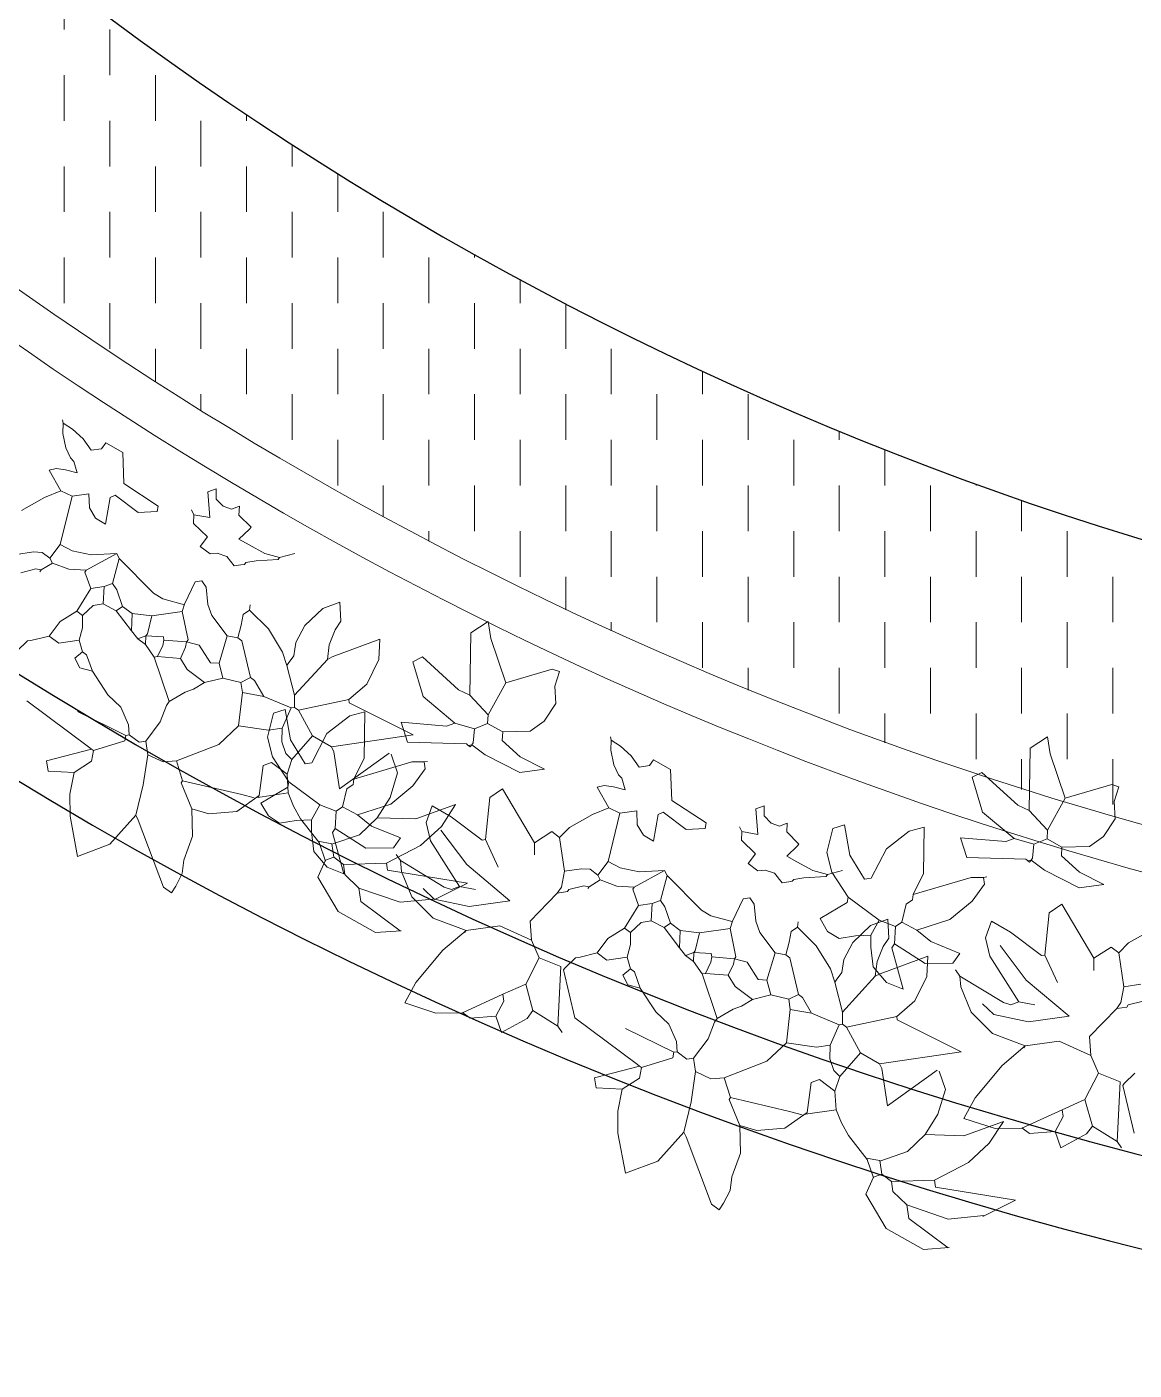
# Model space of a CAD drawing. Header units: millimetres. Extents: x 2667 to 2848, y -1 to 1765.
# Drawn here: x 2718.139 to 2719.353, y 1695.558 to 1697.031 of the extents above; entities that cross this region are included whole.
import ezdxf

# ---------------------------------------------------------------- set-up
doc = ezdxf.new("R2010")
doc.units = ezdxf.units.MM
for name, color, linetype, lineweight in [('ACQUA', 151, 'Continuous', 20), ('VERDE_giardino', 74, 'Continuous', 9), ('VETRATE', 171, 'Continuous', 9)]:
    doc.layers.add(name, color=color, linetype=linetype, lineweight=lineweight)
doc.layers.add('PROIEZIONI', color=145, linetype='Continuous')

msp = doc.modelspace()

# ---------------------------------------------------------------- hatches: boundary and pattern name
at = {"layer": 'ACQUA'}
h = msp.add_hatch(dxfattribs=at)
h.set_pattern_fill('DASH', color=256, scale=0.4, angle=90, style=0)
h.set_pattern_definition([(90, (2925.52994, 1814.877885), (-0.05, 0.05), [0.05, -0.05])])
h.paths.add_polyline_path([(2716.4724, 1700.5077), (2716.7749, 1700.5077, -0.174446), (2717.9341, 1702.729), (2717.7308, 1702.9496, 0.17708)])
h.paths.add_polyline_path([(2716.4745, 1699.4916, 2.20923), (2720.441, 1704.0078), (2720.441, 1703.7078, -2.193796), (2716.7772, 1699.4916)])

# ---------------------------------------------------------------- linework, layer by layer
at = {"layer": 'PROIEZIONI'}
for radius, end in [(3.7, 90), (4.45, 308.0722), (4.35, 309.1114)]:
    msp.add_arc((2720.441, 1700.0078), radius, 132.6531, end, dxfattribs=at)
at = {"layer": 'VERDE_giardino'}
for p, q in [((2718.1788, 1696.5963), (2718.1783, 1696.6)), ((2718.1788, 1696.5963), (2718.1785, 1696.585)), ((2718.1893, 1696.5897), (2718.1788, 1696.5963)), ((2718.1785, 1696.585), (2718.1819, 1696.5692)), ((2718.2009, 1696.5792), (2718.1893, 1696.5897)), ((2718.2097, 1696.5666), (2718.2009, 1696.5792)), ((2718.1819, 1696.5692), (2718.1871, 1696.5583)), ((2718.2208, 1696.5683), (2718.2097, 1696.5666)), ((2718.2256, 1696.5746), (2718.2208, 1696.5683)), ((2718.2256, 1696.5746), (2718.2442, 1696.5641)), ((2718.2442, 1696.5641), (2718.2453, 1696.5301)), ((2718.1871, 1696.5583), (2718.1906, 1696.5544)), ((2718.1906, 1696.5544), (2718.1944, 1696.5417)), ((2718.1711, 1696.5466), (2718.1636, 1696.5448)), ((2718.1764, 1696.522), (2718.1636, 1696.5448)), ((2718.1816, 1696.5452), (2718.1711, 1696.5466)), ((2718.1944, 1696.5417), (2718.1816, 1696.5452)), ((2718.1764, 1696.522), (2718.1583, 1696.5148)), ((2718.1764, 1696.522), (2718.1886, 1696.5162)), ((2718.1886, 1696.5162), (2718.2072, 1696.5189)), ((2718.2072, 1696.5189), (2718.2076, 1696.5035)), ((2718.2453, 1696.5301), (2718.283, 1696.5053)), ((2718.3376, 1696.5209), (2718.3466, 1696.5241)), ((2718.3398, 1696.4928), (2718.3376, 1696.5209)), ((2718.3468, 1696.5131), (2718.3466, 1696.5241)), ((2718.1583, 1696.5148), (2718.1331, 1696.5005)), ((2718.1755, 1696.4631), (2718.1886, 1696.5162)), ((2718.2076, 1696.5035), (2718.2143, 1696.4921)), ((2718.2253, 1696.4855), (2718.2305, 1696.5147)), ((2718.2305, 1696.5147), (2718.2358, 1696.5174)), ((2718.2358, 1696.5174), (2718.2613, 1696.4984)), ((2718.282, 1696.4995), (2718.283, 1696.5053)), ((2718.3544, 1696.5051), (2718.3468, 1696.5131)), ((2718.3634, 1696.502), (2718.3544, 1696.5051)), ((2718.3722, 1696.5051), (2718.3634, 1696.502)), ((2718.3717, 1696.4955), (2718.3722, 1696.5051)), ((2718.2143, 1696.4921), (2718.2253, 1696.4855)), ((2718.2613, 1696.4984), (2718.282, 1696.4995)), ((2718.3197, 1696.5012), (2718.3223, 1696.4959)), ((2718.3218, 1696.4863), (2718.3223, 1696.4959)), ((2718.3223, 1696.4959), (2718.3398, 1696.4928)), ((2718.385, 1696.4823), (2718.3717, 1696.4955)), ((2718.3372, 1696.4715), (2718.3218, 1696.4863)), ((2718.3717, 1696.469), (2718.3834, 1696.4802)), ((2718.3834, 1696.4802), (2718.385, 1696.4823)), ((2718.1644, 1696.4482), (2718.1755, 1696.4631)), ((2718.1889, 1696.4563), (2718.1755, 1696.4631)), ((2718.3293, 1696.4609), (2718.3372, 1696.4715)), ((2718.34, 1696.453), (2718.3293, 1696.4609)), ((2718.3827, 1696.4627), (2718.3717, 1696.469)), ((2718.4, 1696.4533), (2718.3827, 1696.4627)), ((2718.1278, 1696.4524), (2718.1464, 1696.4551)), ((2718.1464, 1696.4551), (2718.1559, 1696.4546)), ((2718.1559, 1696.4546), (2718.1644, 1696.4482)), ((2718.1671, 1696.4429), (2718.1644, 1696.4482)), ((2718.2097, 1696.4517), (2718.1889, 1696.4563)), ((2718.2042, 1696.4351), (2718.2376, 1696.4532)), ((2718.2376, 1696.4532), (2718.2097, 1696.4517)), ((2718.2329, 1696.4203), (2718.2403, 1696.4479)), ((2718.2403, 1696.4479), (2718.2376, 1696.4532)), ((2718.2403, 1696.4479), (2718.278, 1696.4098)), ((2718.3478, 1696.4538), (2718.34, 1696.453)), ((2718.3582, 1696.4502), (2718.3478, 1696.4538)), ((2718.3665, 1696.4398), (2718.3582, 1696.4502)), ((2718.3792, 1696.4435), (2718.3904, 1696.4452)), ((2718.3904, 1696.4452), (2718.4148, 1696.4468)), ((2718.4163, 1696.449), (2718.4, 1696.4533)), ((2718.4148, 1696.4468), (2718.4163, 1696.449)), ((2718.4163, 1696.449), (2718.4328, 1696.4533)), ((2718.1326, 1696.4322), (2718.1491, 1696.4365)), ((2718.1491, 1696.4365), (2718.1549, 1696.4355)), ((2718.1533, 1696.4333), (2718.1549, 1696.4355)), ((2718.1549, 1696.4355), (2718.1671, 1696.4429)), ((2718.1671, 1696.4429), (2718.1851, 1696.4361)), ((2718.1851, 1696.4361), (2718.2042, 1696.4351)), ((2718.2026, 1696.433), (2718.2042, 1696.4351)), ((2718.2091, 1696.4149), (2718.2026, 1696.433)), ((2718.3739, 1696.4409), (2718.3665, 1696.4398)), ((2718.3739, 1696.4409), (2718.3776, 1696.4414)), ((2718.3776, 1696.4414), (2718.3792, 1696.4435)), ((2718.1938, 1696.39), (2718.2091, 1696.4149)), ((2718.2091, 1696.4149), (2718.2239, 1696.4171)), ((2718.2229, 1696.398), (2718.2239, 1696.4171)), ((2718.2239, 1696.4171), (2718.2329, 1696.4203)), ((2718.2377, 1696.4134), (2718.2329, 1696.4203)), ((2718.312, 1696.3977), (2718.3236, 1696.4222)), ((2718.3236, 1696.4222), (2718.331, 1696.4233)), ((2718.331, 1696.4233), (2718.3358, 1696.4164)), ((2718.3358, 1696.4164), (2718.3375, 1696.3975)), ((2718.2441, 1696.3954), (2718.2377, 1696.4134)), ((2718.278, 1696.4098), (2718.2883, 1696.4035)), ((2718.2883, 1696.4035), (2718.3118, 1696.3972)), ((2718.4823, 1696.3998), (2718.4635, 1696.393)), ((2718.4823, 1696.3998), (2718.4834, 1696.3792)), ((2718.1755, 1696.3788), (2718.1938, 1696.39)), ((2718.2001, 1696.3852), (2718.1938, 1696.39)), ((2718.2001, 1696.3852), (2718.2118, 1696.3964)), ((2718.2002, 1696.372), (2718.2001, 1696.3852)), ((2718.2118, 1696.3964), (2718.2229, 1696.398)), ((2718.2229, 1696.398), (2718.2372, 1696.3906)), ((2718.2372, 1696.3906), (2718.2441, 1696.3954)), ((2718.2537, 1696.3684), (2718.2372, 1696.3906)), ((2718.2547, 1696.3875), (2718.2441, 1696.3954)), ((2718.2537, 1696.3684), (2718.2547, 1696.3875)), ((2718.2547, 1696.3875), (2718.276, 1696.3849)), ((2718.276, 1696.3849), (2718.3094, 1696.3898)), ((2718.3094, 1696.3898), (2718.312, 1696.3977)), ((2718.3158, 1696.3585), (2718.3094, 1696.3898)), ((2718.3375, 1696.3975), (2718.342, 1696.3853)), ((2718.342, 1696.3853), (2718.3588, 1696.3629)), ((2718.3741, 1696.3746), (2718.3762, 1696.3863)), ((2718.3762, 1696.3863), (2718.3831, 1696.3911)), ((2718.3831, 1696.3911), (2718.3841, 1696.3969)), ((2718.4039, 1696.3706), (2718.3831, 1696.3911)), ((2718.3852, 1696.3895), (2718.3831, 1696.3911)), ((2718.4635, 1696.393), (2718.444, 1696.3744)), ((2718.1636, 1696.3628), (2718.1755, 1696.3788)), ((2718.1965, 1696.3582), (2718.2002, 1696.372)), ((2718.2713, 1696.3653), (2718.276, 1696.3849)), ((2718.3705, 1696.3608), (2718.3741, 1696.3746)), ((2718.4195, 1696.3453), (2718.4039, 1696.3706)), ((2718.444, 1696.3744), (2718.4341, 1696.3557)), ((2718.4773, 1696.3697), (2718.4834, 1696.3792)), ((2718.6261, 1696.3665), (2718.6451, 1696.3788)), ((2718.6478, 1696.3602), (2718.6451, 1696.3788)), ((2718.1281, 1696.3463), (2718.1397, 1696.3575)), ((2718.1397, 1696.3575), (2718.1435, 1696.358)), ((2718.1435, 1696.358), (2718.1636, 1696.3628)), ((2718.1636, 1696.3628), (2718.1742, 1696.3549)), ((2718.1742, 1696.3549), (2718.1965, 1696.3582)), ((2718.2002, 1696.3454), (2718.1965, 1696.3582)), ((2718.2607, 1696.3599), (2718.2537, 1696.3684)), ((2718.2607, 1696.3599), (2718.2697, 1696.3631)), ((2718.2692, 1696.3536), (2718.2607, 1696.3599)), ((2718.2692, 1696.3536), (2718.2697, 1696.3631)), ((2718.2697, 1696.3631), (2718.2713, 1696.3653)), ((2718.2697, 1696.3631), (2718.2888, 1696.3621)), ((2718.2883, 1696.3526), (2718.2893, 1696.3584)), ((2718.2888, 1696.3621), (2718.2893, 1696.3584)), ((2718.2893, 1696.3584), (2718.3143, 1696.3564)), ((2718.3132, 1696.3505), (2718.3143, 1696.3564)), ((2718.3143, 1696.3564), (2718.3158, 1696.3585)), ((2718.3143, 1696.3564), (2718.328, 1696.3527)), ((2718.3499, 1696.3331), (2718.3588, 1696.3629)), ((2718.3588, 1696.3629), (2718.3705, 1696.3608)), ((2718.3747, 1696.3576), (2718.3705, 1696.3608)), ((2718.3844, 1696.3173), (2718.3747, 1696.3576)), ((2718.4341, 1696.3557), (2718.432, 1696.3413)), ((2718.4707, 1696.3533), (2718.4773, 1696.3697)), ((2718.4739, 1696.3399), (2718.5262, 1696.3593)), ((2718.5262, 1696.3593), (2718.5252, 1696.337)), ((2718.6247, 1696.2981), (2718.6261, 1696.3665)), ((2718.6644, 1696.3115), (2718.6478, 1696.3602)), ((2718.1918, 1696.3385), (2718.2002, 1696.3454)), ((2718.2045, 1696.3423), (2718.2002, 1696.3454)), ((2718.2109, 1696.3243), (2718.2045, 1696.3423)), ((2718.2788, 1696.3398), (2718.2692, 1696.3536)), ((2718.2825, 1696.3404), (2718.2883, 1696.3526)), ((2718.3074, 1696.3383), (2718.3132, 1696.3505)), ((2718.328, 1696.3527), (2718.3403, 1696.3336)), ((2718.4241, 1696.3307), (2718.4195, 1696.3453)), ((2718.432, 1696.3413), (2718.4257, 1696.3328)), ((2718.4687, 1696.3372), (2718.4707, 1696.3533)), ((2718.1971, 1696.3279), (2718.1918, 1696.3385)), ((2718.2109, 1696.3243), (2718.1971, 1696.3279)), ((2718.2788, 1696.3398), (2718.2825, 1696.3404)), ((2718.2953, 1696.2911), (2718.2788, 1696.3398)), ((2718.2825, 1696.3404), (2718.3074, 1696.3383)), ((2718.3149, 1696.3261), (2718.3074, 1696.3383)), ((2718.334, 1696.3119), (2718.3149, 1696.3261)), ((2718.3403, 1696.3336), (2718.3499, 1696.3331)), ((2718.3541, 1696.3167), (2718.3499, 1696.3331)), ((2718.4241, 1696.3307), (2718.4257, 1696.3328)), ((2718.4327, 1696.2979), (2718.4241, 1696.3307)), ((2718.4327, 1696.2979), (2718.4687, 1696.3372)), ((2718.4687, 1696.3372), (2718.4739, 1696.3399)), ((2718.5252, 1696.337), (2718.512, 1696.3101)), ((2718.5625, 1696.3345), (2718.5731, 1696.3399)), ((2718.5738, 1696.2964), (2718.5625, 1696.3345)), ((2718.5731, 1696.3399), (2718.6125, 1696.3039)), ((2718.6644, 1696.3115), (2718.7153, 1696.3265)), ((2718.7153, 1696.3265), (2718.7233, 1696.3238)), ((2718.228, 1696.2983), (2718.2109, 1696.3243)), ((2718.3218, 1696.3044), (2718.334, 1696.3119)), ((2718.334, 1696.3119), (2718.3541, 1696.3167)), ((2718.3541, 1696.3167), (2718.3738, 1696.312)), ((2718.3738, 1696.312), (2718.3844, 1696.3173)), ((2718.3754, 1696.3009), (2718.3738, 1696.312)), ((2718.3886, 1696.3142), (2718.3844, 1696.3173)), ((2718.3988, 1696.2967), (2718.3886, 1696.3142)), ((2718.6449, 1696.2764), (2718.6644, 1696.3115)), ((2718.718, 1696.3079), (2718.7233, 1696.3238)), ((2718.228, 1696.2983), (2718.242, 1696.2847)), ((2718.2953, 1696.2911), (2718.3128, 1696.3012)), ((2718.3128, 1696.3012), (2718.3218, 1696.3044)), ((2718.3713, 1696.2643), (2718.3754, 1696.3009)), ((2718.3754, 1696.3009), (2718.3988, 1696.2967)), ((2718.3988, 1696.2967), (2718.429, 1696.284)), ((2718.4327, 1696.2846), (2718.4327, 1696.2979)), ((2718.512, 1696.3101), (2718.4921, 1696.2933)), ((2718.6125, 1696.3039), (2718.6247, 1696.2981)), ((2718.6449, 1696.2764), (2718.6247, 1696.2981)), ((2718.7191, 1696.2887), (2718.718, 1696.3079)), ((2718.1391, 1696.2918), (2718.208, 1696.2404)), ((2718.242, 1696.2847), (2718.2505, 1696.2656)), ((2718.2853, 1696.2688), (2718.2922, 1696.2868)), ((2718.2922, 1696.2868), (2718.2953, 1696.2911)), ((2718.4223, 1696.2821), (2718.4096, 1696.2783)), ((2718.419, 1696.2617), (2718.429, 1696.284)), ((2718.4283, 1696.2491), (2718.4223, 1696.2821)), ((2718.429, 1696.284), (2718.4327, 1696.2846)), ((2718.437, 1696.2814), (2718.4327, 1696.2846)), ((2718.437, 1696.2814), (2718.4921, 1696.2933)), ((2718.4927, 1696.2895), (2718.4921, 1696.2933)), ((2718.5628, 1696.2543), (2718.4927, 1696.2895)), ((2718.6083, 1696.2673), (2718.5738, 1696.2964)), ((2718.7064, 1696.2696), (2718.7191, 1696.2887)), ((2718.2477, 1696.2538), (2718.1946, 1696.2802)), ((2718.2695, 1696.2475), (2718.2853, 1696.2688)), ((2718.4096, 1696.2783), (2718.4031, 1696.252)), ((2718.4525, 1696.2534), (2718.437, 1696.2814)), ((2718.4934, 1696.2754), (2718.4682, 1696.2559)), ((2718.5098, 1696.2797), (2718.4934, 1696.2754)), ((2718.5088, 1696.2288), (2718.5098, 1696.2797)), ((2718.5494, 1696.2682), (2718.5993, 1696.2641)), ((2718.5564, 1696.2465), (2718.5494, 1696.2682)), ((2718.5993, 1696.2641), (2718.6083, 1696.2673)), ((2718.6083, 1696.2673), (2718.6301, 1696.261)), ((2718.6444, 1696.2669), (2718.6449, 1696.2764)), ((2718.6911, 1696.2585), (2718.7064, 1696.2696)), ((2718.2467, 1696.248), (2718.2477, 1696.2538)), ((2718.2477, 1696.2538), (2718.2514, 1696.2544)), ((2718.2505, 1696.2656), (2718.2514, 1696.2544)), ((2718.2514, 1696.2544), (2718.2621, 1696.2464)), ((2718.3496, 1696.244), (2718.3713, 1696.2643)), ((2718.3713, 1696.2643), (2718.4042, 1696.2596)), ((2718.4042, 1696.2596), (2718.419, 1696.2617)), ((2718.419, 1696.2617), (2718.4188, 1696.2468)), ((2718.4297, 1696.2273), (2718.4525, 1696.2534)), ((2718.4682, 1696.2559), (2718.4516, 1696.2238)), ((2718.4525, 1696.2534), (2718.4732, 1696.2412)), ((2718.4732, 1696.2412), (2718.5628, 1696.2543)), ((2718.6285, 1696.2456), (2718.6301, 1696.261)), ((2718.6301, 1696.261), (2718.6444, 1696.2669)), ((2718.6444, 1696.2669), (2718.6609, 1696.2579)), ((2718.6604, 1696.2484), (2718.6609, 1696.2579)), ((2718.6609, 1696.2579), (2718.6911, 1696.2585)), ((2718.7797, 1696.2487), (2718.7792, 1696.2524)), ((2718.1608, 1696.226), (2718.2101, 1696.2389)), ((2718.2101, 1696.2389), (2718.208, 1696.2404)), ((2718.2122, 1696.2373), (2718.2101, 1696.2389)), ((2718.2122, 1696.2373), (2718.2467, 1696.248)), ((2718.2621, 1696.2464), (2718.2695, 1696.2475)), ((2718.2717, 1696.2327), (2718.2695, 1696.2475)), ((2718.303, 1696.2259), (2718.3496, 1696.244)), ((2718.4031, 1696.252), (2718.4083, 1696.2305)), ((2718.4188, 1696.2468), (2718.423, 1696.2341)), ((2718.4442, 1696.2227), (2718.4283, 1696.2491)), ((2718.4758, 1696.2359), (2718.4732, 1696.2412)), ((2718.5564, 1696.2465), (2718.6211, 1696.2445)), ((2718.6232, 1696.2429), (2718.6211, 1696.2445)), ((2718.6232, 1696.2429), (2718.627, 1696.2435)), ((2718.6254, 1696.2414), (2718.6232, 1696.2429)), ((2718.6254, 1696.2414), (2718.627, 1696.2435)), ((2718.627, 1696.2435), (2718.6285, 1696.2456)), ((2718.627, 1696.2435), (2718.6418, 1696.2324)), ((2718.68, 1696.2304), (2718.6604, 1696.2484)), ((2718.7797, 1696.2487), (2718.7794, 1696.2375)), ((2718.7902, 1696.2422), (2718.7797, 1696.2487)), ((2718.8017, 1696.2316), (2718.7902, 1696.2422)), ((2719.2381, 1696.1716), (2719.2394, 1696.24)), ((2719.2394, 1696.24), (2719.2585, 1696.2523)), ((2719.2612, 1696.2337), (2719.2585, 1696.2523)), ((2718.1624, 1696.2148), (2718.1608, 1696.226)), ((2718.1911, 1696.2133), (2718.2101, 1696.2256)), ((2718.2101, 1696.2256), (2718.2122, 1696.2373)), ((2718.2717, 1696.2327), (2718.2666, 1696.1995)), ((2718.2884, 1696.2247), (2718.2717, 1696.2327)), ((2718.303, 1696.2259), (2718.2884, 1696.2247)), ((2718.3099, 1696.2041), (2718.303, 1696.2259)), ((2718.3984, 1696.2208), (2718.4075, 1696.224)), ((2718.4075, 1696.224), (2718.4245, 1696.2114)), ((2718.4083, 1696.2305), (2718.4262, 1696.2031)), ((2718.423, 1696.2341), (2718.4297, 1696.2273)), ((2718.4245, 1696.2114), (2718.4297, 1696.2273)), ((2718.4442, 1696.2227), (2718.4516, 1696.2238)), ((2718.4818, 1696.1951), (2718.4758, 1696.2359)), ((2718.5363, 1696.2342), (2718.4818, 1696.1951)), ((2718.4978, 1696.2059), (2718.5088, 1696.2288)), ((2718.4978, 1696.2059), (2718.5614, 1696.2247)), ((2718.5454, 1696.2129), (2718.5387, 1696.2332)), ((2718.5614, 1696.2247), (2718.5747, 1696.2247)), ((2718.5747, 1696.2247), (2718.5784, 1696.2253)), ((2718.5758, 1696.2173), (2718.5747, 1696.2247)), ((2718.6796, 1696.2132), (2718.6418, 1696.2324)), ((2718.68, 1696.2304), (2718.7066, 1696.2169)), ((2718.7794, 1696.2375), (2718.7827, 1696.2216)), ((2718.8105, 1696.2191), (2718.8017, 1696.2316)), ((2718.8264, 1696.2271), (2718.8217, 1696.2207)), ((2718.8264, 1696.2271), (2718.845, 1696.2165)), ((2719.2778, 1696.185), (2719.2612, 1696.2337)), ((2718.1911, 1696.2133), (2718.1624, 1696.2148)), ((2718.1862, 1696.1894), (2718.1911, 1696.2133)), ((2718.3938, 1696.1879), (2718.3984, 1696.2208)), ((2718.4256, 1696.1907), (2718.4245, 1696.2114)), ((2718.5374, 1696.1859), (2718.5454, 1696.2129)), ((2718.5622, 1696.1986), (2718.5758, 1696.2173)), ((2718.7066, 1696.2169), (2718.6796, 1696.2132)), ((2718.7827, 1696.2216), (2718.788, 1696.2107)), ((2718.788, 1696.2107), (2718.7915, 1696.2068)), ((2718.8217, 1696.2207), (2718.8105, 1696.2191)), ((2718.845, 1696.2165), (2718.8462, 1696.1826)), ((2719.1759, 1696.208), (2719.1865, 1696.2133)), ((2719.1865, 1696.2133), (2719.2258, 1696.1774)), ((2718.2666, 1696.1995), (2718.2586, 1696.1663)), ((2718.3083, 1696.202), (2718.3099, 1696.2041)), ((2718.3201, 1696.1734), (2718.3083, 1696.202)), ((2718.3099, 1696.2041), (2718.3747, 1696.1889)), ((2718.3955, 1696.1796), (2718.4252, 1696.1972)), ((2718.4252, 1696.1972), (2718.4262, 1696.2031)), ((2718.4603, 1696.1777), (2718.4262, 1696.2031)), ((2718.4852, 1696.1756), (2718.4899, 1696.1953)), ((2718.4899, 1696.1953), (2718.4968, 1696.2001)), ((2718.4968, 1696.2001), (2718.4978, 1696.2059)), ((2718.5381, 1696.1784), (2718.5622, 1696.1986)), ((2718.6605, 1696.1953), (2718.6467, 1696.1857)), ((2718.6957, 1696.136), (2718.6605, 1696.1953)), ((2718.772, 1696.1991), (2718.7645, 1696.1972)), ((2718.7773, 1696.1744), (2718.7645, 1696.1972)), ((2718.7825, 1696.1976), (2718.772, 1696.1991)), ((2718.7952, 1696.1941), (2718.7825, 1696.1976)), ((2718.7915, 1696.2068), (2718.7952, 1696.1941)), ((2719.1871, 1696.1698), (2719.1759, 1696.208)), ((2719.2778, 1696.185), (2719.3287, 1696.2)), ((2719.3287, 1696.2), (2719.3366, 1696.1973)), ((2719.3314, 1696.1814), (2719.3366, 1696.1973)), ((2718.1865, 1696.1654), (2718.1862, 1696.1894)), ((2718.3938, 1696.1879), (2718.3695, 1696.1705)), ((2718.3747, 1696.1889), (2718.3885, 1696.1853)), ((2718.3922, 1696.1858), (2718.4256, 1696.1907)), ((2718.3922, 1696.1858), (2718.3938, 1696.1879)), ((2718.3955, 1696.1796), (2718.4039, 1696.1655)), ((2718.4256, 1696.1907), (2718.4315, 1696.1764)), ((2718.5231, 1696.1635), (2718.5374, 1696.1859)), ((2718.6421, 1696.1396), (2718.6467, 1696.1857)), ((2718.8462, 1696.1826), (2718.8839, 1696.1578)), ((2719.2583, 1696.1499), (2719.2778, 1696.185)), ((2719.3325, 1696.1622), (2719.3314, 1696.1814)), ((2718.1945, 1696.1212), (2718.1865, 1696.1654)), ((2718.2586, 1696.1663), (2718.2302, 1696.1344)), ((2718.2613, 1696.161), (2718.2586, 1696.1663)), ((2718.3207, 1696.1432), (2718.3201, 1696.1734)), ((2718.3388, 1696.168), (2718.3201, 1696.1734)), ((2718.3695, 1696.1705), (2718.3388, 1696.168)), ((2718.4039, 1696.1655), (2718.4163, 1696.1577)), ((2718.4315, 1696.1764), (2718.4392, 1696.1625)), ((2718.4513, 1696.1612), (2718.4603, 1696.1777)), ((2718.4603, 1696.1777), (2718.4783, 1696.1709)), ((2718.4773, 1696.1518), (2718.4783, 1696.1709)), ((2718.4783, 1696.1709), (2718.4852, 1696.1756)), ((2718.4852, 1696.1756), (2718.5017, 1696.1667)), ((2718.5017, 1696.1667), (2718.5381, 1696.1784)), ((2718.5017, 1696.1667), (2718.517, 1696.1543)), ((2718.6091, 1696.1781), (2718.5658, 1696.1622)), ((2718.5837, 1696.1765), (2718.5768, 1696.1585)), ((2718.6044, 1696.1644), (2718.5837, 1696.1765)), ((2718.5937, 1696.1541), (2718.6091, 1696.1781)), ((2718.6384, 1696.139), (2718.6044, 1696.1644)), ((2718.7592, 1696.1672), (2718.734, 1696.1529)), ((2718.7773, 1696.1744), (2718.7592, 1696.1672)), ((2718.7764, 1696.1156), (2718.7895, 1696.1686)), ((2718.7773, 1696.1744), (2718.7895, 1696.1686)), ((2718.7895, 1696.1686), (2718.808, 1696.1713)), ((2718.808, 1696.1713), (2718.8085, 1696.1559)), ((2718.8262, 1696.138), (2718.8314, 1696.1672)), ((2718.8314, 1696.1672), (2718.8367, 1696.1698)), ((2718.8367, 1696.1698), (2718.8622, 1696.1508)), ((2718.9385, 1696.1733), (2718.9475, 1696.1765)), ((2718.9407, 1696.1452), (2718.9385, 1696.1733)), ((2718.9477, 1696.1656), (2718.9475, 1696.1765)), ((2718.9553, 1696.1575), (2718.9477, 1696.1656)), ((2719.2217, 1696.1408), (2719.1871, 1696.1698)), ((2719.2258, 1696.1774), (2719.2381, 1696.1716)), ((2719.2583, 1696.1499), (2719.2381, 1696.1716)), ((2718.289, 1696.0874), (2718.2613, 1696.161)), ((2718.4163, 1696.1577), (2718.4343, 1696.1606)), ((2718.4343, 1696.1606), (2718.4513, 1696.1612)), ((2718.4392, 1696.1625), (2718.4598, 1696.1364)), ((2718.4513, 1696.1612), (2718.4513, 1696.148)), ((2718.4741, 1696.1475), (2718.4773, 1696.1518)), ((2718.4773, 1696.1518), (2718.5108, 1696.1301)), ((2718.5231, 1696.1635), (2718.5038, 1696.1449)), ((2718.517, 1696.1543), (2718.5489, 1696.1414)), ((2718.5658, 1696.1622), (2718.5231, 1696.1635)), ((2718.5707, 1696.1331), (2718.5937, 1696.1541)), ((2718.5816, 1696.1383), (2718.5768, 1696.1585)), ((2718.5932, 1696.1501), (2718.6214, 1696.1121)), ((2718.734, 1696.1529), (2718.7233, 1696.1419)), ((2718.8085, 1696.1559), (2718.8152, 1696.1446)), ((2718.8622, 1696.1508), (2718.8829, 1696.1519)), ((2718.8829, 1696.1519), (2718.8839, 1696.1578)), ((2718.9205, 1696.1536), (2718.9232, 1696.1483)), ((2718.9643, 1696.1544), (2718.9553, 1696.1575)), ((2718.973, 1696.1575), (2718.9643, 1696.1544)), ((2718.9725, 1696.148), (2718.973, 1696.1575)), ((2719.023, 1696.1518), (2719.0164, 1696.1255)), ((2719.0357, 1696.1556), (2719.023, 1696.1518)), ((2719.0416, 1696.1226), (2719.0357, 1696.1556)), ((2719.1232, 1696.1532), (2719.1068, 1696.1489)), ((2719.1222, 1696.1023), (2719.1232, 1696.1532)), ((2719.2578, 1696.1403), (2719.2583, 1696.1499)), ((2719.3198, 1696.1431), (2719.3325, 1696.1622)), ((2718.3112, 1696.1172), (2718.3207, 1696.1432)), ((2718.4513, 1696.148), (2718.4539, 1696.1266)), ((2718.4586, 1696.1378), (2718.4735, 1696.1351)), ((2718.4598, 1696.1364), (2718.4665, 1696.1161)), ((2718.5038, 1696.1449), (2718.4735, 1696.1344)), ((2718.4735, 1696.1351), (2718.4757, 1696.1203)), ((2718.4865, 1696.1019), (2718.4741, 1696.1475)), ((2718.541, 1696.1307), (2718.5489, 1696.1414)), ((2718.6014, 1696.1071), (2718.5816, 1696.1383)), ((2718.6421, 1696.1396), (2718.6384, 1696.139)), ((2718.6421, 1696.1396), (2718.656, 1696.1094)), ((2718.6957, 1696.136), (2718.7147, 1696.1483)), ((2718.6957, 1696.136), (2718.6957, 1696.1228)), ((2718.7147, 1696.1483), (2718.7233, 1696.1419)), ((2718.7287, 1696.1048), (2718.7233, 1696.1419)), ((2718.8152, 1696.1446), (2718.8262, 1696.138)), ((2718.9227, 1696.1388), (2718.9232, 1696.1483)), ((2718.9381, 1696.124), (2718.9227, 1696.1388)), ((2718.9232, 1696.1483), (2718.9407, 1696.1452)), ((2718.9858, 1696.1347), (2718.9725, 1696.148)), ((2718.9842, 1696.1326), (2718.9858, 1696.1347)), ((2719.1068, 1696.1489), (2719.0816, 1696.1294)), ((2719.1628, 1696.1417), (2719.2127, 1696.1376)), ((2719.1698, 1696.1199), (2719.1628, 1696.1417)), ((2719.2127, 1696.1376), (2719.2217, 1696.1408)), ((2719.2217, 1696.1408), (2719.2435, 1696.1345)), ((2719.2435, 1696.1345), (2719.2578, 1696.1403)), ((2719.2578, 1696.1403), (2719.2742, 1696.1314)), ((2719.3045, 1696.132), (2719.3198, 1696.1431)), ((2718.2302, 1696.1344), (2718.1945, 1696.1212)), ((2718.4539, 1696.1266), (2718.4684, 1696.1094)), ((2718.4666, 1696.1171), (2718.4757, 1696.1203)), ((2718.4863, 1696.1124), (2718.4757, 1696.1203)), ((2718.5108, 1696.1301), (2718.541, 1696.1307)), ((2718.5335, 1696.1136), (2718.5707, 1696.1331)), ((2718.5488, 1696.1165), (2718.544, 1696.1234)), ((2718.9302, 1696.1134), (2718.9381, 1696.124)), ((2718.9726, 1696.1214), (2718.9842, 1696.1326)), ((2718.9836, 1696.1152), (2718.9726, 1696.1214)), ((2719.0164, 1696.1255), (2719.0217, 1696.104)), ((2719.0576, 1696.0962), (2719.0416, 1696.1226)), ((2719.0816, 1696.1294), (2719.065, 1696.0973)), ((2719.1698, 1696.1199), (2719.2345, 1696.118)), ((2719.2419, 1696.1191), (2719.2435, 1696.1345)), ((2719.2737, 1696.1218), (2719.2742, 1696.1314)), ((2719.2934, 1696.1039), (2719.2737, 1696.1218)), ((2719.2742, 1696.1314), (2719.3045, 1696.132)), ((2718.3112, 1696.1172), (2718.3095, 1696.1023)), ((2718.4582, 1696.0984), (2718.4666, 1696.1171)), ((2718.4684, 1696.1094), (2718.4865, 1696.1019)), ((2718.4863, 1696.1124), (2718.5335, 1696.1136)), ((2718.4879, 1696.1012), (2718.4863, 1696.1124)), ((2718.5335, 1696.1136), (2718.5346, 1696.1061)), ((2718.5346, 1696.1061), (2718.6223, 1696.0919)), ((2718.55, 1696.1046), (2718.5488, 1696.1165)), ((2718.5488, 1696.1165), (2718.5967, 1696.0875)), ((2718.6136, 1696.088), (2718.6014, 1696.1071)), ((2718.6214, 1696.1121), (2718.6687, 1696.0726)), ((2718.7287, 1696.1048), (2718.7472, 1696.1075)), ((2718.7472, 1696.1075), (2718.7568, 1696.107)), ((2718.7568, 1696.107), (2718.7653, 1696.1007)), ((2718.7653, 1696.1007), (2718.7764, 1696.1156)), ((2718.7898, 1696.1088), (2718.7764, 1696.1156)), ((2718.8106, 1696.1041), (2718.7898, 1696.1088)), ((2718.8051, 1696.0875), (2718.8385, 1696.1057)), ((2718.8385, 1696.1057), (2718.8106, 1696.1041)), ((2718.8411, 1696.1004), (2718.8385, 1696.1057)), ((2718.9408, 1696.1054), (2718.9302, 1696.1134)), ((2718.9487, 1696.1062), (2718.9408, 1696.1054)), ((2718.959, 1696.1027), (2718.9487, 1696.1062)), ((2719.0009, 1696.1058), (2718.9836, 1696.1152)), ((2719.0172, 1696.1014), (2719.0009, 1696.1058)), ((2719.0172, 1696.1014), (2719.0336, 1696.1057)), ((2719.2366, 1696.1164), (2719.2345, 1696.118)), ((2719.2366, 1696.1164), (2719.2403, 1696.117)), ((2719.2387, 1696.1148), (2719.2366, 1696.1164)), ((2719.2387, 1696.1148), (2719.2403, 1696.117)), ((2719.2403, 1696.117), (2719.2419, 1696.1191)), ((2719.2403, 1696.117), (2719.2552, 1696.1059)), ((2719.2929, 1696.0867), (2719.2552, 1696.1059)), ((2718.3095, 1696.1023), (2718.3023, 1696.0885)), ((2718.4582, 1696.0984), (2718.4804, 1696.0608)), ((2718.5033, 1696.0864), (2718.4879, 1696.1012)), ((2718.5613, 1696.077), (2718.55, 1696.1046)), ((2718.5866, 1696.0739), (2718.6223, 1696.0919)), ((2718.7255, 1696.0873), (2718.7287, 1696.1048)), ((2718.7558, 1696.0879), (2718.7679, 1696.0954)), ((2718.7679, 1696.0954), (2718.7653, 1696.1007)), ((2718.7679, 1696.0954), (2718.786, 1696.0885)), ((2718.8338, 1696.0728), (2718.8411, 1696.1004)), ((2718.8411, 1696.1004), (2718.8789, 1696.0623)), ((2718.9674, 1696.0923), (2718.959, 1696.1027)), ((2718.9748, 1696.0933), (2718.9674, 1696.0923)), ((2718.9748, 1696.0933), (2718.9785, 1696.0939)), ((2718.9785, 1696.0939), (2718.9801, 1696.096)), ((2718.9801, 1696.096), (2718.9912, 1696.0976)), ((2718.9912, 1696.0976), (2719.0156, 1696.0993)), ((2719.0156, 1696.0993), (2719.0172, 1696.1014)), ((2719.0217, 1696.104), (2719.0396, 1696.0765)), ((2719.0576, 1696.0962), (2719.065, 1696.0973)), ((2719.1112, 1696.0794), (2719.1222, 1696.1023)), ((2719.1112, 1696.0794), (2719.1748, 1696.0982)), ((2719.1748, 1696.0982), (2719.1881, 1696.0982)), ((2719.1756, 1696.0721), (2719.1892, 1696.0908)), ((2719.1881, 1696.0982), (2719.1918, 1696.0987)), ((2719.1892, 1696.0908), (2719.1881, 1696.0982)), ((2719.32, 1696.0904), (2719.2929, 1696.0867)), ((2719.2934, 1696.1039), (2719.32, 1696.0904)), ((2718.2976, 1696.0811), (2718.289, 1696.0874)), ((2718.3023, 1696.0885), (2718.2976, 1696.0811)), ((2718.5486, 1696.0709), (2718.5033, 1696.0864)), ((2718.5055, 1696.0716), (2718.5033, 1696.0864)), ((2718.5845, 1696.0535), (2718.5613, 1696.077)), ((2718.5859, 1696.0744), (2718.5735, 1696.0858)), ((2718.5967, 1696.0875), (2718.6046, 1696.0848)), ((2718.6046, 1696.0848), (2718.6136, 1696.088)), ((2718.6136, 1696.088), (2718.6311, 1696.0849)), ((2718.7208, 1696.0809), (2718.6912, 1696.0501)), ((2718.7208, 1696.0809), (2718.7255, 1696.0873)), ((2718.7208, 1696.0809), (2718.7319, 1696.0825)), ((2718.7319, 1696.0825), (2718.7335, 1696.0847)), ((2718.7335, 1696.0847), (2718.7499, 1696.089)), ((2718.7499, 1696.089), (2718.7558, 1696.0879)), ((2718.7542, 1696.0858), (2718.7558, 1696.0879)), ((2718.786, 1696.0885), (2718.8051, 1696.0875)), ((2718.8035, 1696.0854), (2718.8051, 1696.0875)), ((2718.8099, 1696.0674), (2718.8035, 1696.0854)), ((2718.9245, 1696.0746), (2718.9319, 1696.0757)), ((2718.9319, 1696.0757), (2718.9367, 1696.0688)), ((2719.0386, 1696.0707), (2719.0396, 1696.0765)), ((2719.0736, 1696.0512), (2719.0396, 1696.0765)), ((2719.1102, 1696.0736), (2719.1112, 1696.0794)), ((2718.5484, 1696.0396), (2718.5055, 1696.0716)), ((2718.5878, 1696.0747), (2718.5486, 1696.0709)), ((2718.6242, 1696.0663), (2718.5859, 1696.0744)), ((2718.6687, 1696.0726), (2718.6242, 1696.0663)), ((2718.7946, 1696.0424), (2718.8099, 1696.0674)), ((2718.8099, 1696.0674), (2718.8248, 1696.0696)), ((2718.8238, 1696.0505), (2718.8248, 1696.0696)), ((2718.8248, 1696.0696), (2718.8338, 1696.0728)), ((2718.8386, 1696.0659), (2718.8338, 1696.0728)), ((2718.845, 1696.0479), (2718.8386, 1696.0659)), ((2718.8789, 1696.0623), (2718.8891, 1696.0559)), ((2718.9129, 1696.0502), (2718.9245, 1696.0746)), ((2718.9367, 1696.0688), (2718.9384, 1696.05)), ((2719.0089, 1696.0531), (2719.0386, 1696.0707)), ((2719.0986, 1696.0491), (2719.1033, 1696.0688)), ((2719.1033, 1696.0688), (2719.1102, 1696.0736)), ((2719.1514, 1696.0519), (2719.1756, 1696.0721)), ((2719.2739, 1696.0688), (2719.2601, 1696.0592)), ((2719.3091, 1696.0095), (2719.2739, 1696.0688)), ((2718.4804, 1696.0608), (2718.5215, 1696.0378)), ((2718.5845, 1696.0535), (2718.6207, 1696.0398)), ((2718.6923, 1696.0294), (2718.6912, 1696.0501)), ((2718.801, 1696.0377), (2718.8126, 1696.0488)), ((2718.8126, 1696.0488), (2718.8238, 1696.0505)), ((2718.8238, 1696.0505), (2718.8381, 1696.0431)), ((2718.8381, 1696.0431), (2718.845, 1696.0479)), ((2718.8556, 1696.0399), (2718.845, 1696.0479)), ((2718.8891, 1696.0559), (2718.9127, 1696.0496)), ((2718.9102, 1696.0422), (2718.9129, 1696.0502)), ((2718.9384, 1696.05), (2718.9429, 1696.0378)), ((2718.984, 1696.0435), (2718.985, 1696.0493)), ((2719.0089, 1696.0531), (2719.0172, 1696.0389)), ((2719.0831, 1696.0523), (2719.0644, 1696.0454)), ((2719.0647, 1696.0347), (2719.0736, 1696.0512)), ((2719.0736, 1696.0512), (2719.0917, 1696.0443)), ((2719.0831, 1696.0523), (2719.0842, 1696.0316)), ((2719.0917, 1696.0443), (2719.0986, 1696.0491)), ((2719.0986, 1696.0491), (2719.115, 1696.0402)), ((2719.115, 1696.0402), (2719.1514, 1696.0519)), ((2719.197, 1696.05), (2719.1902, 1696.032)), ((2719.2178, 1696.0379), (2719.197, 1696.05)), ((2719.2555, 1696.013), (2719.2601, 1696.0592)), ((2718.5215, 1696.0378), (2718.5496, 1696.0397)), ((2718.5951, 1696.0184), (2718.6207, 1696.0398)), ((2718.6207, 1696.0398), (2718.6191, 1696.0377)), ((2718.6207, 1696.0398), (2718.6578, 1696.0452)), ((2718.6578, 1696.0452), (2718.6923, 1696.0294)), ((2718.7763, 1696.0313), (2718.7946, 1696.0424)), ((2718.801, 1696.0377), (2718.7946, 1696.0424)), ((2718.801, 1696.0244), (2718.801, 1696.0377)), ((2718.8546, 1696.0208), (2718.8381, 1696.0431)), ((2718.8546, 1696.0208), (2718.8556, 1696.0399)), ((2718.8556, 1696.0399), (2718.8768, 1696.0374)), ((2718.8721, 1696.0177), (2718.8768, 1696.0374)), ((2718.8768, 1696.0374), (2718.9102, 1696.0422)), ((2718.9167, 1696.011), (2718.9102, 1696.0422)), ((2718.9429, 1696.0378), (2718.9597, 1696.0153)), ((2718.975, 1696.027), (2718.9771, 1696.0387)), ((2718.9771, 1696.0387), (2718.984, 1696.0435)), ((2719.0047, 1696.023), (2718.984, 1696.0435)), ((2718.9861, 1696.0419), (2718.984, 1696.0435)), ((2719.0172, 1696.0389), (2719.0297, 1696.0312)), ((2719.0297, 1696.0312), (2719.0477, 1696.0341)), ((2719.0644, 1696.0454), (2719.0449, 1696.0268)), ((2719.0477, 1696.0341), (2719.0647, 1696.0347)), ((2719.0647, 1696.0347), (2719.0647, 1696.0215)), ((2719.0781, 1696.0222), (2719.0842, 1696.0316)), ((2719.0907, 1696.0252), (2719.0917, 1696.0443)), ((2719.115, 1696.0402), (2719.1304, 1696.0278)), ((2719.195, 1696.0118), (2719.1902, 1696.032)), ((2719.2518, 1696.0125), (2719.2178, 1696.0379)), ((2719.3726, 1696.0407), (2719.3473, 1696.0264)), ((2718.5657, 1695.983), (2718.5951, 1696.0184)), ((2718.6923, 1696.0294), (2718.7008, 1696.0098)), ((2718.7645, 1696.0153), (2718.7763, 1696.0313)), ((2718.7974, 1696.0106), (2718.801, 1696.0244)), ((2718.8615, 1696.0124), (2718.8546, 1696.0208)), ((2718.8705, 1696.0156), (2718.8721, 1696.0177)), ((2718.9713, 1696.0132), (2718.975, 1696.027)), ((2719.0204, 1695.9977), (2719.0047, 1696.023)), ((2719.0449, 1696.0268), (2719.0349, 1696.0082)), ((2719.0647, 1696.0215), (2719.0673, 1696.0001)), ((2719.0716, 1696.0058), (2719.0781, 1696.0222)), ((2719.0875, 1696.021), (2719.0907, 1696.0252)), ((2719.0999, 1695.9754), (2719.0875, 1696.021)), ((2719.0907, 1696.0252), (2719.1242, 1696.0036)), ((2719.1304, 1696.0278), (2719.1623, 1696.0148)), ((2719.2065, 1696.0236), (2719.2348, 1695.9856)), ((2719.3091, 1696.0095), (2719.3281, 1696.0217)), ((2719.3281, 1696.0217), (2719.3366, 1696.0154)), ((2719.3473, 1696.0264), (2719.3366, 1696.0154)), ((2718.6861, 1695.9811), (2718.7008, 1696.0098)), ((2718.7008, 1696.0098), (2718.7246, 1696.0004)), ((2718.729, 1695.9987), (2718.7406, 1696.0099)), ((2718.7406, 1696.0099), (2718.7443, 1696.0104)), ((2718.7443, 1696.0104), (2718.7645, 1696.0153)), ((2718.7645, 1696.0153), (2718.7751, 1696.0074)), ((2718.7751, 1696.0074), (2718.7974, 1696.0106)), ((2718.8011, 1695.9979), (2718.7974, 1696.0106)), ((2718.8615, 1696.0124), (2718.8705, 1696.0156)), ((2718.87, 1696.006), (2718.8615, 1696.0124)), ((2718.87, 1696.006), (2718.8705, 1696.0156)), ((2718.8796, 1695.9923), (2718.87, 1696.006)), ((2718.8705, 1696.0156), (2718.8896, 1696.0146)), ((2718.8833, 1695.9928), (2718.8891, 1696.005)), ((2718.8891, 1696.005), (2718.8902, 1696.0109)), ((2718.8896, 1696.0146), (2718.8902, 1696.0109)), ((2718.8902, 1696.0109), (2718.9151, 1696.0088)), ((2718.9083, 1695.9908), (2718.9141, 1696.003)), ((2718.9141, 1696.003), (2718.9151, 1696.0088)), ((2718.9151, 1696.0088), (2718.9167, 1696.011)), ((2718.9151, 1696.0088), (2718.9289, 1696.0052)), ((2718.9289, 1696.0052), (2718.9412, 1695.9861)), ((2718.9507, 1695.9856), (2718.9597, 1696.0153)), ((2718.9597, 1696.0153), (2718.9713, 1696.0132)), ((2718.9756, 1696.0101), (2718.9713, 1696.0132)), ((2718.9852, 1695.9698), (2718.9756, 1696.0101)), ((2719.0349, 1696.0082), (2719.0329, 1695.9938)), ((2719.0695, 1695.9897), (2719.0716, 1696.0058)), ((2719.0748, 1695.9923), (2719.1271, 1696.0118)), ((2719.1242, 1696.0036), (2719.1544, 1696.0042)), ((2719.1271, 1696.0118), (2719.1261, 1695.9894)), ((2719.1544, 1696.0042), (2719.1623, 1696.0148)), ((2719.2147, 1695.9806), (2719.195, 1696.0118)), ((2719.2555, 1696.013), (2719.2518, 1696.0125)), ((2719.2555, 1696.013), (2719.2694, 1695.9829)), ((2719.3091, 1696.0095), (2719.3091, 1695.9962)), ((2719.342, 1695.9783), (2719.3366, 1696.0154)), ((2718.7212, 1695.9351), (2718.7246, 1696.0004)), ((2718.729, 1695.9987), (2718.7274, 1695.9966)), ((2718.7274, 1695.9966), (2718.74, 1695.9442)), ((2718.7927, 1695.991), (2718.8011, 1695.9979)), ((2718.798, 1695.9804), (2718.7927, 1695.991)), ((2718.8054, 1695.9947), (2718.8011, 1695.9979)), ((2718.8118, 1695.9767), (2718.8054, 1695.9947)), ((2718.8796, 1695.9923), (2718.8833, 1695.9928)), ((2718.8962, 1695.9435), (2718.8796, 1695.9923)), ((2718.8833, 1695.9928), (2718.9083, 1695.9908)), ((2718.9157, 1695.9786), (2718.9083, 1695.9908)), ((2719.025, 1695.9832), (2719.0204, 1695.9977)), ((2719.0329, 1695.9938), (2719.0266, 1695.9853)), ((2719.0336, 1695.9503), (2719.0695, 1695.9897)), ((2719.0673, 1696.0001), (2719.0818, 1695.9829)), ((2719.0695, 1695.9897), (2719.0748, 1695.9923)), ((2719.1261, 1695.9894), (2719.1128, 1695.9626)), ((2719.1622, 1695.99), (2719.1574, 1695.9968)), ((2719.1633, 1695.978), (2719.1622, 1695.99)), ((2719.1622, 1695.99), (2719.21, 1695.9609)), ((2718.5534, 1695.9604), (2718.5657, 1695.983)), ((2718.6612, 1695.9699), (2718.6861, 1695.9811)), ((2718.6941, 1695.952), (2718.6861, 1695.9811)), ((2718.8118, 1695.9767), (2718.798, 1695.9804)), ((2718.8288, 1695.9508), (2718.8118, 1695.9767)), ((2718.9349, 1695.9643), (2718.9157, 1695.9786)), ((2718.9412, 1695.9861), (2718.9507, 1695.9856)), ((2718.955, 1695.9692), (2718.9507, 1695.9856)), ((2719.025, 1695.9832), (2719.0266, 1695.9853)), ((2719.0336, 1695.9503), (2719.025, 1695.9832)), ((2719.0818, 1695.9829), (2719.0999, 1695.9754)), ((2719.1747, 1695.9505), (2719.1633, 1695.978)), ((2719.227, 1695.9615), (2719.2147, 1695.9806)), ((2719.2348, 1695.9856), (2719.282, 1695.9461)), ((2719.3389, 1695.9608), (2719.342, 1695.9783)), ((2719.342, 1695.9783), (2719.3606, 1695.981)), ((2718.5876, 1695.9492), (2718.5534, 1695.9604)), ((2718.6612, 1695.9699), (2718.6168, 1695.9497)), ((2718.6533, 1695.946), (2718.6623, 1695.9625)), ((2718.6623, 1695.9625), (2718.6612, 1695.9699)), ((2718.9227, 1695.9569), (2718.9349, 1695.9643)), ((2718.9349, 1695.9643), (2718.955, 1695.9692)), ((2718.955, 1695.9692), (2718.9747, 1695.9645)), ((2718.9747, 1695.9645), (2718.9852, 1695.9698)), ((2718.9763, 1695.9533), (2718.9747, 1695.9645)), ((2718.9895, 1695.9666), (2718.9852, 1695.9698)), ((2718.9996, 1695.9491), (2718.9895, 1695.9666)), ((2719.1128, 1695.9626), (2719.093, 1695.9457)), ((2719.1993, 1695.9479), (2719.1869, 1695.9593)), ((2719.21, 1695.9609), (2719.218, 1695.9583)), ((2719.218, 1695.9583), (2719.227, 1695.9615)), ((2719.227, 1695.9615), (2719.2445, 1695.9584)), ((2719.3342, 1695.9544), (2719.3389, 1695.9608)), ((2719.3453, 1695.956), (2719.3469, 1695.9582)), ((2719.3469, 1695.9582), (2719.3633, 1695.9624)), ((2718.6168, 1695.9497), (2718.5876, 1695.9492)), ((2718.6252, 1695.9438), (2718.6167, 1695.9501)), ((2718.6533, 1695.946), (2718.6252, 1695.9438)), ((2718.6533, 1695.946), (2718.6597, 1695.928)), ((2718.6597, 1695.928), (2718.6878, 1695.9435)), ((2718.6878, 1695.9435), (2718.6941, 1695.952)), ((2718.6941, 1695.952), (2718.7212, 1695.9351)), ((2718.74, 1695.9442), (2718.8088, 1695.8929)), ((2718.8288, 1695.9508), (2718.8429, 1695.9371)), ((2718.893, 1695.9393), (2718.8962, 1695.9435)), ((2718.8962, 1695.9435), (2718.9137, 1695.9537)), ((2718.9137, 1695.9537), (2718.9227, 1695.9569)), ((2718.9721, 1695.9167), (2718.9763, 1695.9533)), ((2718.9763, 1695.9533), (2718.9996, 1695.9491)), ((2718.9996, 1695.9491), (2719.0299, 1695.9365)), ((2719.0336, 1695.937), (2719.0336, 1695.9503)), ((2719.0379, 1695.9339), (2719.093, 1695.9457)), ((2719.0935, 1695.942), (2719.093, 1695.9457)), ((2719.1979, 1695.927), (2719.1747, 1695.9505)), ((2719.2376, 1695.9398), (2719.1993, 1695.9479)), ((2719.282, 1695.9461), (2719.2376, 1695.9398)), ((2719.3342, 1695.9544), (2719.3045, 1695.9236)), ((2719.3342, 1695.9544), (2719.3453, 1695.956)), ((2718.7212, 1695.9351), (2718.726, 1695.9282)), ((2718.8486, 1695.9063), (2718.7955, 1695.9326)), ((2718.8429, 1695.9371), (2718.8514, 1695.918)), ((2718.8862, 1695.9212), (2718.893, 1695.9393)), ((2719.0199, 1695.9142), (2719.0299, 1695.9365)), ((2719.0299, 1695.9365), (2719.0336, 1695.937)), ((2719.0379, 1695.9339), (2719.0336, 1695.937)), ((2719.0533, 1695.9058), (2719.0379, 1695.9339)), ((2719.1636, 1695.9067), (2719.0935, 1695.942)), ((2718.8514, 1695.918), (2718.8523, 1695.9068)), ((2718.8703, 1695.9), (2718.8862, 1695.9212)), ((2718.9505, 1695.8965), (2718.9721, 1695.9167)), ((2718.9721, 1695.9167), (2719.005, 1695.912)), ((2719.005, 1695.912), (2719.0199, 1695.9142)), ((2719.0199, 1695.9142), (2719.0197, 1695.8992)), ((2719.1979, 1695.927), (2719.234, 1695.9133)), ((2719.234, 1695.9133), (2719.2711, 1695.9187)), ((2719.2711, 1695.9187), (2719.3057, 1695.9029)), ((2719.3057, 1695.9029), (2719.3045, 1695.9236)), ((2718.8131, 1695.8897), (2718.8475, 1695.9004)), ((2718.8475, 1695.9004), (2718.8486, 1695.9063)), ((2718.8486, 1695.9063), (2718.8523, 1695.9068)), ((2718.8523, 1695.9068), (2718.8629, 1695.8989)), ((2718.8629, 1695.8989), (2718.8703, 1695.9)), ((2718.8725, 1695.8851), (2718.8703, 1695.9)), ((2719.0197, 1695.8992), (2719.0239, 1695.8865)), ((2719.0306, 1695.8797), (2719.0533, 1695.9058)), ((2719.0533, 1695.9058), (2719.074, 1695.8937)), ((2719.074, 1695.8937), (2719.1636, 1695.9067)), ((2719.2085, 1695.8919), (2719.234, 1695.9133)), ((2719.234, 1695.9133), (2719.2324, 1695.9111)), ((2719.3057, 1695.9029), (2719.3142, 1695.8833)), ((2718.7617, 1695.8784), (2718.811, 1695.8913)), ((2718.811, 1695.8913), (2718.8088, 1695.8929)), ((2718.8131, 1695.8897), (2718.811, 1695.8913)), ((2718.811, 1695.878), (2718.8131, 1695.8897)), ((2718.8725, 1695.8851), (2718.8675, 1695.852)), ((2718.8892, 1695.8771), (2718.8725, 1695.8851)), ((2718.9038, 1695.8783), (2718.9505, 1695.8965)), ((2719.0239, 1695.8865), (2719.0306, 1695.8797)), ((2719.0767, 1695.8884), (2719.074, 1695.8937)), ((2719.0827, 1695.8475), (2719.0767, 1695.8884)), ((2719.1372, 1695.8867), (2719.0827, 1695.8475)), ((2719.1463, 1695.8654), (2719.1395, 1695.8856)), ((2719.1791, 1695.8565), (2719.2085, 1695.8919)), ((2718.7633, 1695.8673), (2718.7617, 1695.8784)), ((2718.792, 1695.8658), (2718.811, 1695.878)), ((2718.9038, 1695.8783), (2718.8892, 1695.8771)), ((2718.9108, 1695.8566), (2718.9038, 1695.8783)), ((2718.9946, 1695.8404), (2718.9993, 1695.8733)), ((2718.9993, 1695.8733), (2719.0083, 1695.8765)), ((2719.0083, 1695.8765), (2719.0253, 1695.8638)), ((2719.0253, 1695.8638), (2719.0306, 1695.8797)), ((2719.2994, 1695.8546), (2719.3142, 1695.8833)), ((2719.3142, 1695.8833), (2719.338, 1695.8739)), ((2719.3346, 1695.8085), (2719.338, 1695.8739)), ((2719.3424, 1695.8722), (2719.3408, 1695.8701)), ((2719.3408, 1695.8701), (2719.3533, 1695.8177)), ((2719.3424, 1695.8722), (2719.354, 1695.8834)), ((2718.792, 1695.8658), (2718.7633, 1695.8673)), ((2718.7871, 1695.8419), (2718.792, 1695.8658)), ((2718.9092, 1695.8545), (2718.9108, 1695.8566)), ((2718.9108, 1695.8566), (2718.9755, 1695.8414)), ((2719.0265, 1695.8431), (2719.0253, 1695.8638)), ((2719.1382, 1695.8384), (2719.1463, 1695.8654)), ((2719.1667, 1695.8339), (2719.1791, 1695.8565)), ((2718.7873, 1695.8178), (2718.7871, 1695.8419)), ((2718.8675, 1695.852), (2718.8594, 1695.8188)), ((2718.921, 1695.8259), (2718.9092, 1695.8545)), ((2718.9946, 1695.8404), (2718.9704, 1695.823)), ((2718.9755, 1695.8414), (2718.9893, 1695.8377)), ((2718.9931, 1695.8383), (2719.0265, 1695.8431)), ((2718.9931, 1695.8383), (2718.9946, 1695.8404)), ((2719.0265, 1695.8431), (2719.0323, 1695.8288)), ((2719.2745, 1695.8434), (2719.2302, 1695.8232)), ((2719.2745, 1695.8434), (2719.2994, 1695.8546)), ((2719.2756, 1695.836), (2719.2745, 1695.8434)), ((2719.3075, 1695.8254), (2719.2994, 1695.8546)), ((2718.9216, 1695.7956), (2718.921, 1695.8259)), ((2718.9397, 1695.8204), (2718.921, 1695.8259)), ((2719.0323, 1695.8288), (2719.04, 1695.815)), ((2719.124, 1695.816), (2719.1382, 1695.8384)), ((2719.21, 1695.8306), (2719.1666, 1695.8147)), ((2719.201, 1695.8227), (2719.1667, 1695.8339)), ((2719.1945, 1695.8066), (2719.21, 1695.8306)), ((2719.2667, 1695.8195), (2719.2756, 1695.836)), ((2719.3011, 1695.8169), (2719.3075, 1695.8254)), ((2719.3075, 1695.8254), (2719.3346, 1695.8085)), ((2718.7954, 1695.7736), (2718.7873, 1695.8178)), ((2718.8594, 1695.8188), (2718.8311, 1695.7868)), ((2718.8621, 1695.8135), (2718.8594, 1695.8188)), ((2718.8899, 1695.7399), (2718.8621, 1695.8135)), ((2718.9704, 1695.823), (2718.9397, 1695.8204)), ((2719.04, 1695.815), (2719.0606, 1695.7888)), ((2719.124, 1695.816), (2719.1047, 1695.7974)), ((2719.1666, 1695.8147), (2719.124, 1695.816)), ((2719.2302, 1695.8232), (2719.201, 1695.8227)), ((2719.2386, 1695.8173), (2719.2301, 1695.8236)), ((2719.2667, 1695.8195), (2719.2386, 1695.8173)), ((2719.2667, 1695.8195), (2719.2731, 1695.8015)), ((2719.2731, 1695.8015), (2719.3011, 1695.8169)), ((2719.1047, 1695.7974), (2719.0744, 1695.7869)), ((2719.1716, 1695.7856), (2719.1945, 1695.8066)), ((2719.3346, 1695.8085), (2719.3394, 1695.8017)), ((2718.8311, 1695.7868), (2718.7954, 1695.7736)), ((2718.9121, 1695.7696), (2718.9216, 1695.7956)), ((2719.0595, 1695.7902), (2719.0743, 1695.7876)), ((2719.0606, 1695.7888), (2719.0674, 1695.7685)), ((2719.0743, 1695.7876), (2719.0765, 1695.7727)), ((2719.1344, 1695.766), (2719.1716, 1695.7856)), ((2718.9121, 1695.7696), (2718.9104, 1695.7547)), ((2719.0591, 1695.7508), (2719.0675, 1695.7695)), ((2719.0675, 1695.7695), (2719.0765, 1695.7727)), ((2719.0871, 1695.7648), (2719.0765, 1695.7727)), ((2718.9104, 1695.7547), (2718.9032, 1695.741)), ((2719.0871, 1695.7648), (2719.1344, 1695.766)), ((2719.0888, 1695.7537), (2719.0871, 1695.7648)), ((2719.1042, 1695.7389), (2719.0888, 1695.7537)), ((2719.1344, 1695.766), (2719.1354, 1695.7586)), ((2719.1354, 1695.7586), (2719.2232, 1695.7443)), ((2718.8984, 1695.7335), (2718.8899, 1695.7399)), ((2718.9032, 1695.741), (2718.8984, 1695.7335)), ((2719.0591, 1695.7508), (2719.0813, 1695.7132)), ((2719.1495, 1695.7234), (2719.1042, 1695.7389)), ((2719.1064, 1695.724), (2719.1042, 1695.7389)), ((2719.1875, 1695.7264), (2719.2232, 1695.7443)), ((2719.1493, 1695.692), (2719.1064, 1695.724)), ((2719.1886, 1695.7272), (2719.1495, 1695.7234)), ((2719.0813, 1695.7132), (2719.1224, 1695.6902)), ((2719.1224, 1695.6902), (2719.1504, 1695.6922))]:
    msp.add_line(p, q, dxfattribs=at)
for centre, start, end in [((2718.4582, 1696.0984), 156.1023, 210.8313), ((2718.74, 1695.9442), 193.142, 232.945), ((2719.3533, 1695.8177), 193.142, 232.945), ((2719.0591, 1695.7508), 156.1023, 210.8313)]:
    msp.add_arc(centre, 0.000000331, start, end, dxfattribs=at)
at = {"layer": 'VETRATE'}
for radius, end in [(4.05, 313.0004), (4, 312.9863)]:
    msp.add_arc((2720.441, 1700.0078), radius, 132.6531, end, dxfattribs=at)

doc.saveas('drawing.dxf')
